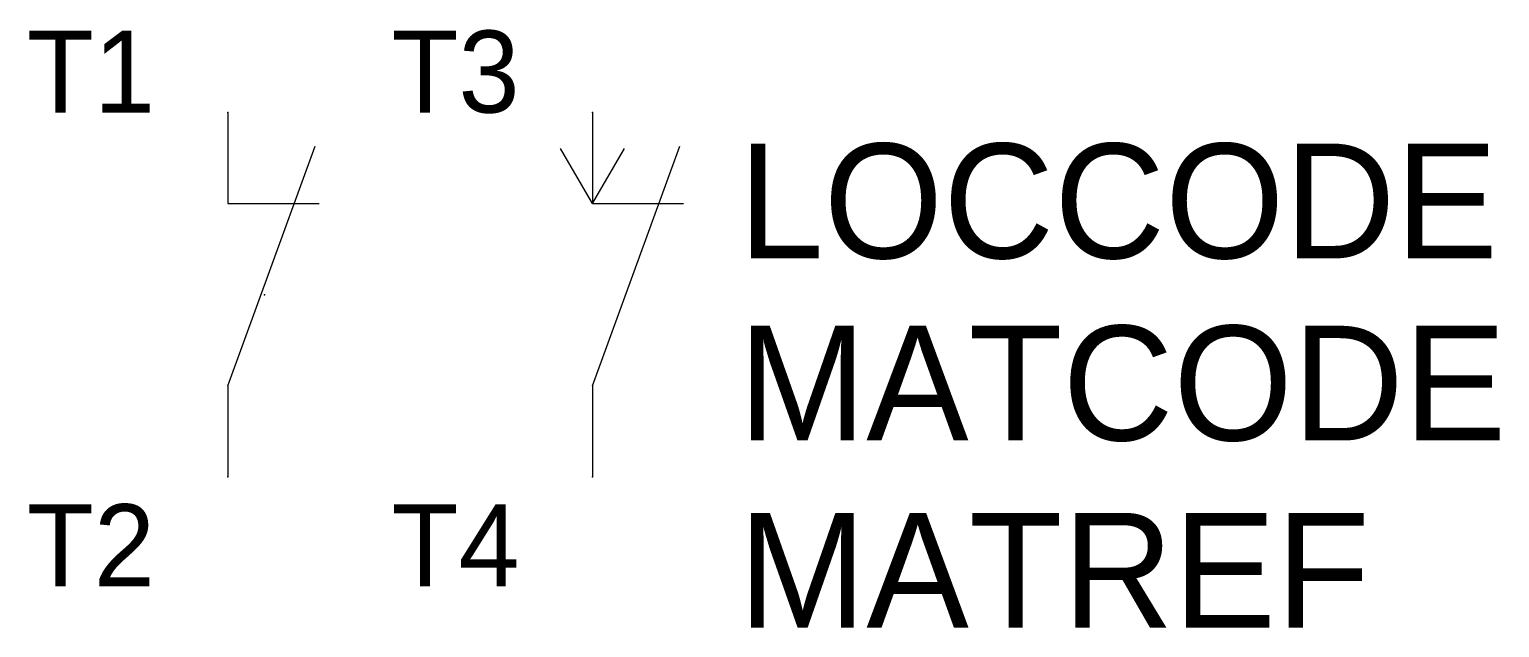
# Model space of a CAD drawing. Extents: x -5.4 to 34.9, y -9.1 to 7.3.
import ezdxf
from ezdxf.enums import TextEntityAlignment as Align

# ---------------------------------------------------------------- set-up
doc = ezdxf.new("R2010")
doc.units = 0
doc.layers.get('0').update_dxf_attribs({"linetype": 'CONTINUOUS'})
for name, color, linetype in [('A', 7, 'CONTINUOUS'), ('C', 6, 'CONTINUOUS'), ('T2', 7, 'CONTINUOUS')]:
    doc.layers.add(name, color=color, linetype=linetype)

msp = doc.modelspace()

# ---------------------------------------------------------------- linework, layer by layer
at = {"color": 0}
for p, q in [((0, 5), (0, 2.5)), ((10, 5), (10, 2.5)), ((0, -2.5), (2.394, 4.078)), ((10, -2.5), (12.394, 4.078)), ((0, 2.5), (2.5, 2.5)), ((10, 2.5), (12.5, 2.5)), ((0, -2.5), (0, -5)), ((10, -2.5), (10, -5))]:
    msp.add_line(p, q, dxfattribs=at)
at = {"color": 0, "linetype": 'CONTINUOUS'}
for q in [(9.125, 4.016), (10.875, 4.016)]:
    msp.add_line((10, 2.5), q, dxfattribs=at)
at = {"layer": 'A', "color": 0}
msp.add_point((1, 0), dxfattribs=at)
at = {"layer": 'C', "color": 0}
for p in [(0, 5), (10, 5), (0, -5), (10, -5)]:
    msp.add_point(p, dxfattribs=at)

# ---------------------------------------------------------------- texts
at = {"color": 0, "linetype": 'CONTINUOUS'}
for tag, p in [('LOCCODE', (14, 1)), ('MATCODE', (14, -4)), ('MATREF', (14.004, -9.137))]:
    msp.add_attdef(tag, p, '', height=3.15, dxfattribs=at)
at = {"layer": 'T2', "color": 0, "linetype": 'CONTINUOUS'}
for tag, p in [('T3', (8, 5)), ('T1', (-2, 5)), ('T2', (-2, -8)), ('T4', (8, -8))]:
    msp.add_attdef(tag, text='', height=2.25, dxfattribs=at).set_placement(p, align=Align.RIGHT)

doc.saveas('drawing.dxf')
